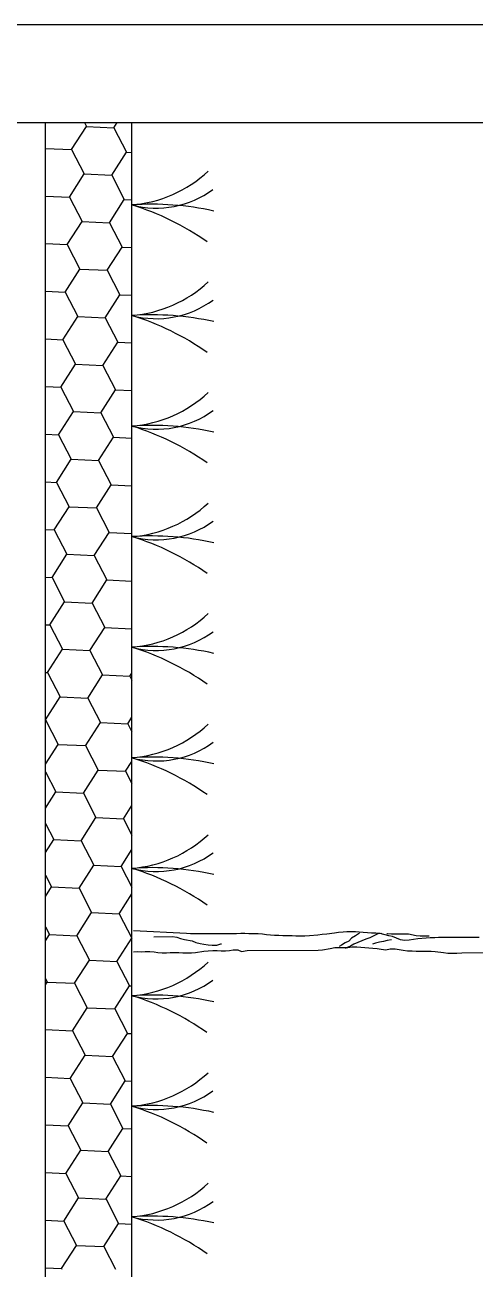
# Model space of a CAD drawing. Header units: feet. Extents: x 50754 to 76410, y 49660 to 67674.
# Drawn here: x 70056.3 to 70100.8, y 55198.9 to 55321.6 of the extents above; entities that cross this region are included whole.
import ezdxf

# ---------------------------------------------------------------- set-up
doc = ezdxf.new("R2010")
doc.units = ezdxf.units.FT
doc.linetypes.add('Amconstr', pattern=[9999, 9999, 0])
for name, color, linetype in [('1_BUSH', 3, 'Continuous'), ('1_DIM', 1, 'Continuous'), ('1_HATCH', 8, 'Continuous'), ('1_LINE', 4, 'Continuous'), ('1_tree', 3, 'Continuous'), ('CKS_PROPERTY LINE', 5, 'Continuous'), ('MS GATE', 1, 'Continuous')]:
    doc.layers.add(name, color=color, linetype=linetype)

# ---------------------------------------------------------------- blocks, each defined once
blk = doc.blocks.new('admin enlclave road')
at = {"layer": '1_BUSH', "color": 253}
for centre, radius, start, end in [((44843.1967, -5343.598), 0.2939, 282.4567, 320.7195), ((44843.2869, -5343.6655), 0.2212, 263.0526, 314.2177), ((44843.395, -5344.5281), 0.6571, 85.2316, 101.847), ((44843.1611, -5344.4929), 0.6159, 62.6608, 80.7433), ((44843.2317, -5343.8512), 0.2939, 282.4567, 320.7195), ((44843.3218, -5343.9187), 0.2212, 263.0526, 314.2177), ((44843.43, -5344.7813), 0.6571, 85.2316, 101.847), ((44843.196, -5344.7461), 0.6159, 62.6608, 80.7433), ((44843.2666, -5344.1044), 0.2939, 282.4567, 320.7195), ((44843.3567, -5344.1718), 0.2212, 263.0526, 314.2177), ((44843.4649, -5345.0345), 0.6571, 85.2316, 101.847), ((44843.2309, -5344.9992), 0.6159, 62.6608, 80.7433), ((44843.3014, -5344.3576), 0.2939, 282.4567, 320.7195), ((44843.3915, -5344.425), 0.2212, 263.0526, 314.2177), ((44843.4997, -5345.2877), 0.6571, 85.2316, 101.847), ((44843.2657, -5345.2524), 0.6159, 62.6608, 80.7433), ((44843.3362, -5344.6107), 0.2939, 282.4567, 320.7195), ((44843.4263, -5344.6782), 0.2212, 263.0526, 314.2177), ((44843.5345, -5345.5408), 0.6571, 85.2316, 101.847), ((44843.3005, -5345.5056), 0.6159, 62.6608, 80.7433), ((44843.371, -5344.8639), 0.2939, 282.4567, 320.7195), ((44843.4611, -5344.9314), 0.2212, 263.0526, 314.2177), ((44843.5693, -5345.794), 0.6571, 85.2316, 101.847), ((44843.3353, -5345.7588), 0.6159, 62.6608, 80.7433), ((44843.4058, -5345.117), 0.2939, 282.4567, 320.7195), ((44843.4959, -5345.1845), 0.2212, 263.0526, 314.2177), ((44843.6041, -5346.0472), 0.6571, 85.2316, 101.847), ((44843.3701, -5346.0119), 0.6159, 62.6608, 80.7433), ((44843.4455, -5345.4088), 0.2939, 282.4567, 320.7195), ((44843.5356, -5345.4762), 0.2212, 263.0526, 314.2177), ((44843.6438, -5346.3389), 0.6571, 85.2316, 101.847), ((44843.4098, -5346.3036), 0.6159, 62.6608, 80.7433), ((44843.4804, -5345.6619), 0.2939, 282.4567, 320.7195), ((44843.5706, -5345.7294), 0.2212, 263.0526, 314.2177), ((44843.6787, -5346.592), 0.6571, 85.2316, 101.847), ((44843.4447, -5346.5568), 0.6159, 62.6608, 80.7433), ((44843.5153, -5345.9151), 0.2939, 282.4567, 320.7195), ((44843.6055, -5345.9826), 0.2212, 263.0526, 314.2177), ((44843.7136, -5346.8452), 0.6571, 85.2316, 101.847), ((44843.4797, -5346.81), 0.6159, 62.6608, 80.7433)]:
    blk.add_arc(centre, radius, start, end, dxfattribs=at)
at = {"layer": '1_DIM', "color": 253}
blk.add_lwpolyline([(44841.2948, -5343.963), (44859.7722, -5341.4234)], dxfattribs=at)
at = {"layer": '1_HATCH', "color": 253, "linetype": 'Continuous'}
for p, q in [((44843.1256, -5343.7114), (44843.1314, -5343.7196)), ((44843.1256, -5343.7114), (44843.1314, -5343.7196)), ((44843.1946, -5343.7138), (44843.2005, -5343.7011)), ((44843.1946, -5343.7138), (44843.2005, -5343.7011)), ((44843.1047, -5343.7772), (44843.1314, -5343.7196)), ((44843.1047, -5343.7772), (44843.1314, -5343.7196)), ((44843.1314, -5343.7196), (44843.1946, -5343.7138)), ((44843.1314, -5343.7196), (44843.1946, -5343.7138)), ((44843.1946, -5343.7138), (44843.2312, -5343.7657)), ((44843.1946, -5343.7138), (44843.2312, -5343.7657)), ((44843.2046, -5343.8234), (44843.2312, -5343.7657)), ((44843.2046, -5343.8234), (44843.2312, -5343.7657)), ((44843.2312, -5343.7657), (44843.2438, -5343.7646)), ((44843.2312, -5343.7657), (44843.2438, -5343.7646)), ((44843.0445, -5343.7827), (44843.1047, -5343.7772)), ((44843.0445, -5343.7827), (44843.1047, -5343.7772)), ((44843.1047, -5343.7772), (44843.1414, -5343.8291)), ((44843.1047, -5343.7772), (44843.1414, -5343.8291)), ((44843.1413, -5343.8291), (44843.2046, -5343.8234)), ((44843.1413, -5343.8291), (44843.2046, -5343.8234)), ((44843.2046, -5343.8234), (44843.2412, -5343.8752)), ((44843.2046, -5343.8234), (44843.2412, -5343.8752)), ((44843.1147, -5343.8868), (44843.1413, -5343.8291)), ((44843.1147, -5343.8868), (44843.1413, -5343.8291)), ((44843.2146, -5343.9329), (44843.2412, -5343.8753)), ((44843.2146, -5343.9329), (44843.2412, -5343.8753)), ((44843.2412, -5343.8752), (44843.2588, -5343.8736)), ((44843.2412, -5343.8752), (44843.2588, -5343.8736)), ((44843.0594, -5343.8918), (44843.1147, -5343.8868)), ((44843.0594, -5343.8918), (44843.1147, -5343.8868)), ((44843.1147, -5343.8868), (44843.1513, -5343.9387)), ((44843.1147, -5343.8868), (44843.1513, -5343.9387)), ((44843.1247, -5343.9963), (44843.1513, -5343.9387)), ((44843.1247, -5343.9963), (44843.1513, -5343.9387)), ((44843.1513, -5343.9386), (44843.2146, -5343.9329)), ((44843.1513, -5343.9386), (44843.2146, -5343.9329)), ((44843.2146, -5343.9329), (44843.2512, -5343.9848)), ((44843.2146, -5343.9329), (44843.2512, -5343.9848)), ((44843.0744, -5344.0009), (44843.1247, -5343.9963)), ((44843.0744, -5344.0009), (44843.1247, -5343.9963)), ((44843.1247, -5343.9963), (44843.1613, -5344.0482)), ((44843.1247, -5343.9963), (44843.1613, -5344.0482)), ((44843.2245, -5344.0424), (44843.2512, -5343.9848)), ((44843.2245, -5344.0424), (44843.2512, -5343.9848)), ((44843.2512, -5343.9848), (44843.2738, -5343.9827)), ((44843.2512, -5343.9848), (44843.2738, -5343.9827)), ((44843.1347, -5344.1058), (44843.1613, -5344.0482)), ((44843.1347, -5344.1058), (44843.1613, -5344.0482)), ((44843.1613, -5344.0482), (44843.2245, -5344.0424)), ((44843.1613, -5344.0482), (44843.2245, -5344.0424)), ((44843.2245, -5344.0424), (44843.2611, -5344.0943)), ((44843.2245, -5344.0424), (44843.2611, -5344.0943)), ((44843.0894, -5344.1099), (44843.1347, -5344.1058)), ((44843.0894, -5344.1099), (44843.1347, -5344.1058)), ((44843.1347, -5344.1058), (44843.1713, -5344.1577)), ((44843.1347, -5344.1058), (44843.1713, -5344.1577)), ((44843.2345, -5344.152), (44843.2611, -5344.0943)), ((44843.2345, -5344.152), (44843.2611, -5344.0943)), ((44843.2611, -5344.0943), (44843.2888, -5344.0918)), ((44843.2611, -5344.0943), (44843.2888, -5344.0918)), ((44843.1446, -5344.2154), (44843.1713, -5344.1577)), ((44843.1446, -5344.2154), (44843.1713, -5344.1577)), ((44843.1713, -5344.1577), (44843.2345, -5344.152)), ((44843.1713, -5344.1577), (44843.2345, -5344.152)), ((44843.2345, -5344.152), (44843.2711, -5344.2038)), ((44843.2345, -5344.152), (44843.2711, -5344.2038)), ((44843.2711, -5344.2038), (44843.3038, -5344.2009)), ((44843.2711, -5344.2038), (44843.3038, -5344.2009)), ((44843.1044, -5344.219), (44843.1446, -5344.2154)), ((44843.1044, -5344.219), (44843.1446, -5344.2154)), ((44843.1446, -5344.2154), (44843.1812, -5344.2672)), ((44843.1446, -5344.2154), (44843.1812, -5344.2672)), ((44843.2445, -5344.2615), (44843.2711, -5344.2038)), ((44843.2445, -5344.2615), (44843.2711, -5344.2038)), ((44843.1546, -5344.3249), (44843.1812, -5344.2673)), ((44843.1546, -5344.3249), (44843.1812, -5344.2673)), ((44843.1812, -5344.2672), (44843.2445, -5344.2615)), ((44843.1812, -5344.2672), (44843.2445, -5344.2615)), ((44843.2445, -5344.2615), (44843.2811, -5344.3134)), ((44843.2445, -5344.2615), (44843.2811, -5344.3134)), ((44843.2544, -5344.371), (44843.2811, -5344.3134)), ((44843.2544, -5344.371), (44843.2811, -5344.3134)), ((44843.2811, -5344.3134), (44843.3188, -5344.3099)), ((44843.2811, -5344.3134), (44843.3188, -5344.3099)), ((44843.1194, -5344.3281), (44843.1546, -5344.3249)), ((44843.1194, -5344.3281), (44843.1546, -5344.3249)), ((44843.1546, -5344.3249), (44843.1912, -5344.3768)), ((44843.1546, -5344.3249), (44843.1912, -5344.3768)), ((44843.1912, -5344.3768), (44843.2544, -5344.371)), ((44843.1912, -5344.3768), (44843.2544, -5344.371)), ((44843.2545, -5344.371), (44843.2911, -5344.4229)), ((44843.2545, -5344.371), (44843.2911, -5344.4229)), ((44843.1646, -5344.4344), (44843.1912, -5344.3768)), ((44843.1646, -5344.4344), (44843.1912, -5344.3768)), ((44843.2644, -5344.4806), (44843.2911, -5344.4229)), ((44843.2644, -5344.4806), (44843.2911, -5344.4229)), ((44843.2911, -5344.4229), (44843.3338, -5344.419)), ((44843.2911, -5344.4229), (44843.3338, -5344.419)), ((44843.1344, -5344.4372), (44843.1646, -5344.4344)), ((44843.1344, -5344.4372), (44843.1646, -5344.4344)), ((44843.1646, -5344.4344), (44843.2012, -5344.4863)), ((44843.1646, -5344.4344), (44843.2012, -5344.4863)), ((44843.1745, -5344.544), (44843.2012, -5344.4863)), ((44843.1745, -5344.544), (44843.2012, -5344.4863)), ((44843.2012, -5344.4863), (44843.2644, -5344.4806)), ((44843.2012, -5344.4863), (44843.2644, -5344.4806)), ((44843.2644, -5344.4806), (44843.301, -5344.5324)), ((44843.2644, -5344.4806), (44843.301, -5344.5324)), ((44843.1494, -5344.5462), (44843.1745, -5344.544)), ((44843.1494, -5344.5462), (44843.1745, -5344.544)), ((44843.1746, -5344.544), (44843.2112, -5344.5958)), ((44843.1746, -5344.544), (44843.2112, -5344.5958)), ((44843.2744, -5344.5901), (44843.301, -5344.5324)), ((44843.2744, -5344.5901), (44843.301, -5344.5324)), ((44843.301, -5344.5324), (44843.3488, -5344.5281)), ((44843.301, -5344.5324), (44843.3488, -5344.5281)), ((44843.1845, -5344.6535), (44843.2112, -5344.5958)), ((44843.1845, -5344.6535), (44843.2112, -5344.5958)), ((44843.2112, -5344.5958), (44843.2744, -5344.5901)), ((44843.2112, -5344.5958), (44843.2744, -5344.5901)), ((44843.2744, -5344.5901), (44843.311, -5344.642)), ((44843.2744, -5344.5901), (44843.311, -5344.642)), ((44843.1644, -5344.6553), (44843.1845, -5344.6535)), ((44843.1644, -5344.6553), (44843.1845, -5344.6535)), ((44843.1845, -5344.6535), (44843.2211, -5344.7054)), ((44843.1845, -5344.6535), (44843.2211, -5344.7054)), ((44843.2844, -5344.6996), (44843.311, -5344.642)), ((44843.2844, -5344.6996), (44843.311, -5344.642)), ((44843.311, -5344.642), (44843.3638, -5344.6372)), ((44843.311, -5344.642), (44843.3638, -5344.6372)), ((44843.1945, -5344.763), (44843.2211, -5344.7054)), ((44843.1945, -5344.763), (44843.2211, -5344.7054)), ((44843.2211, -5344.7054), (44843.2844, -5344.6996)), ((44843.2211, -5344.7054), (44843.2844, -5344.6996)), ((44843.2844, -5344.6996), (44843.321, -5344.7515)), ((44843.2844, -5344.6996), (44843.321, -5344.7515)), ((44843.321, -5344.7515), (44843.3788, -5344.7462)), ((44843.321, -5344.7515), (44843.3788, -5344.7462)), ((44843.1794, -5344.7644), (44843.1945, -5344.763)), ((44843.1794, -5344.7644), (44843.1945, -5344.763)), ((44843.1945, -5344.763), (44843.2311, -5344.8149)), ((44843.1945, -5344.763), (44843.2311, -5344.8149)), ((44843.2943, -5344.8092), (44843.321, -5344.7515)), ((44843.2943, -5344.8092), (44843.321, -5344.7515)), ((44843.2045, -5344.8726), (44843.2311, -5344.8149)), ((44843.2045, -5344.8726), (44843.2311, -5344.8149)), ((44843.2311, -5344.8149), (44843.2943, -5344.8091)), ((44843.2311, -5344.8149), (44843.2943, -5344.8091)), ((44843.2943, -5344.8092), (44843.3309, -5344.861)), ((44843.2943, -5344.8092), (44843.3309, -5344.861)), ((44843.3043, -5344.9187), (44843.3309, -5344.861)), ((44843.3043, -5344.9187), (44843.3309, -5344.861)), ((44843.3309, -5344.861), (44843.3938, -5344.8553)), ((44843.3309, -5344.861), (44843.3938, -5344.8553)), ((44843.1944, -5344.8735), (44843.2045, -5344.8725)), ((44843.1944, -5344.8735), (44843.2045, -5344.8725)), ((44843.2045, -5344.8726), (44843.2411, -5344.9244)), ((44843.2045, -5344.8726), (44843.2411, -5344.9244)), ((44843.2411, -5344.9244), (44843.3043, -5344.9187)), ((44843.2411, -5344.9244), (44843.3043, -5344.9187)), ((44843.3043, -5344.9187), (44843.3409, -5344.9706)), ((44843.3043, -5344.9187), (44843.3409, -5344.9706)), ((44843.2144, -5344.9821), (44843.2411, -5344.9244)), ((44843.2144, -5344.9821), (44843.2411, -5344.9244)), ((44843.3143, -5345.0282), (44843.3409, -5344.9706)), ((44843.3143, -5345.0282), (44843.3409, -5344.9706)), ((44843.3409, -5344.9706), (44843.4042, -5344.9648)), ((44843.3409, -5344.9706), (44843.4042, -5344.9648)), ((44843.4042, -5344.9648), (44843.4077, -5344.9571)), ((44843.4042, -5344.9648), (44843.4077, -5344.9571)), ((44843.4042, -5344.9648), (44843.4099, -5344.973)), ((44843.4042, -5344.9648), (44843.4099, -5344.973)), ((44843.2094, -5344.9825), (44843.2144, -5344.9821)), ((44843.2094, -5344.9825), (44843.2144, -5344.9821)), ((44843.2144, -5344.9821), (44843.2511, -5345.034)), ((44843.2144, -5344.9821), (44843.2511, -5345.034)), ((44843.2244, -5345.0916), (44843.251, -5345.034)), ((44843.2244, -5345.0916), (44843.251, -5345.034)), ((44843.251, -5345.034), (44843.3143, -5345.0282)), ((44843.251, -5345.034), (44843.3143, -5345.0282)), ((44843.3143, -5345.0282), (44843.3509, -5345.0801)), ((44843.3143, -5345.0282), (44843.3509, -5345.0801)), ((44843.4141, -5345.0743), (44843.4216, -5345.0581)), ((44843.4141, -5345.0743), (44843.4216, -5345.0581)), ((44843.2244, -5345.0916), (44843.261, -5345.1435)), ((44843.2244, -5345.0916), (44843.2244, -5345.0916)), ((44843.2244, -5345.0916), (44843.261, -5345.1435)), ((44843.2244, -5345.0916), (44843.2244, -5345.0916)), ((44843.3243, -5345.1378), (44843.3509, -5345.0801)), ((44843.3243, -5345.1378), (44843.3509, -5345.0801)), ((44843.3509, -5345.0801), (44843.4141, -5345.0743)), ((44843.3509, -5345.0801), (44843.4141, -5345.0743)), ((44843.4141, -5345.0743), (44843.4262, -5345.0915)), ((44843.4141, -5345.0743), (44843.4262, -5345.0915)), ((44843.2383, -5345.1928), (44843.261, -5345.1435)), ((44843.2383, -5345.1928), (44843.261, -5345.1435)), ((44843.261, -5345.1435), (44843.3243, -5345.1377)), ((44843.261, -5345.1435), (44843.3243, -5345.1377)), ((44843.3243, -5345.1377), (44843.3609, -5345.1896)), ((44843.3243, -5345.1377), (44843.3609, -5345.1896)), ((44843.4241, -5345.1839), (44843.4355, -5345.1592)), ((44843.4241, -5345.1839), (44843.4355, -5345.1592)), ((44843.3342, -5345.2473), (44843.3609, -5345.1896)), ((44843.3342, -5345.2473), (44843.3609, -5345.1896)), ((44843.3609, -5345.1896), (44843.4241, -5345.1839)), ((44843.3609, -5345.1896), (44843.4241, -5345.1839)), ((44843.4241, -5345.1839), (44843.4425, -5345.2099)), ((44843.4241, -5345.1839), (44843.4425, -5345.2099)), ((44843.2406, -5345.21), (44843.271, -5345.253)), ((44843.2406, -5345.21), (44843.271, -5345.253)), ((44843.2521, -5345.2938), (44843.271, -5345.253)), ((44843.2521, -5345.2938), (44843.271, -5345.253)), ((44843.271, -5345.253), (44843.3342, -5345.2473)), ((44843.271, -5345.253), (44843.3342, -5345.2473)), ((44843.3342, -5345.2473), (44843.3708, -5345.2992)), ((44843.3342, -5345.2473), (44843.3708, -5345.2992)), ((44843.4341, -5345.2934), (44843.4494, -5345.2602)), ((44843.4341, -5345.2934), (44843.4494, -5345.2602)), ((44843.3708, -5345.2992), (44843.4341, -5345.2934)), ((44843.3708, -5345.2992), (44843.4341, -5345.2934)), ((44843.4341, -5345.2934), (44843.4588, -5345.3284)), ((44843.4341, -5345.2934), (44843.4588, -5345.3284)), ((44843.3442, -5345.3568), (44843.3708, -5345.2992)), ((44843.3442, -5345.3568), (44843.3708, -5345.2992)), ((44843.2569, -5345.3285), (44843.281, -5345.3626)), ((44843.2569, -5345.3285), (44843.281, -5345.3626)), ((44843.266, -5345.3949), (44843.281, -5345.3626)), ((44843.266, -5345.3949), (44843.281, -5345.3626)), ((44843.281, -5345.3626), (44843.3442, -5345.3568)), ((44843.281, -5345.3626), (44843.3442, -5345.3568)), ((44843.3442, -5345.3568), (44843.3808, -5345.4087)), ((44843.3442, -5345.3568), (44843.3808, -5345.4087)), ((44843.444, -5345.4029), (44843.4633, -5345.3613)), ((44843.444, -5345.4029), (44843.4633, -5345.3613)), ((44843.3542, -5345.4663), (44843.3808, -5345.4087)), ((44843.3542, -5345.4663), (44843.3808, -5345.4087)), ((44843.3808, -5345.4087), (44843.444, -5345.4029)), ((44843.3808, -5345.4087), (44843.444, -5345.4029)), ((44843.444, -5345.4029), (44843.4751, -5345.4469)), ((44843.444, -5345.4029), (44843.4751, -5345.4469)), ((44843.2732, -5345.4469), (44843.2909, -5345.4721)), ((44843.2732, -5345.4469), (44843.2909, -5345.4721)), ((44843.2909, -5345.4721), (44843.3542, -5345.4663)), ((44843.2909, -5345.4721), (44843.3542, -5345.4663)), ((44843.3542, -5345.4663), (44843.3908, -5345.5182)), ((44843.3542, -5345.4663), (44843.3908, -5345.5182)), ((44843.454, -5345.5125), (44843.4772, -5345.4623)), ((44843.454, -5345.5125), (44843.4772, -5345.4623)), ((44843.2799, -5345.4959), (44843.2909, -5345.4721)), ((44843.2799, -5345.4959), (44843.2909, -5345.4721)), ((44843.3641, -5345.5759), (44843.3908, -5345.5182)), ((44843.3641, -5345.5759), (44843.3908, -5345.5182)), ((44843.3908, -5345.5182), (44843.454, -5345.5125)), ((44843.3908, -5345.5182), (44843.454, -5345.5125)), ((44843.454, -5345.5125), (44843.4906, -5345.5644)), ((44843.454, -5345.5125), (44843.4906, -5345.5644)), ((44843.2895, -5345.5654), (44843.3009, -5345.5816)), ((44843.2895, -5345.5654), (44843.3009, -5345.5816)), ((44843.2938, -5345.597), (44843.3009, -5345.5816)), ((44843.2938, -5345.597), (44843.3009, -5345.5816)), ((44843.3009, -5345.5816), (44843.3641, -5345.5759)), ((44843.3009, -5345.5816), (44843.3641, -5345.5759)), ((44843.3642, -5345.5759), (44843.4008, -5345.6278)), ((44843.3642, -5345.5759), (44843.4008, -5345.6278)), ((44843.464, -5345.622), (44843.4906, -5345.5644)), ((44843.464, -5345.622), (44843.4906, -5345.5644)), ((44843.4906, -5345.5644), (44843.4912, -5345.5643)), ((44843.4906, -5345.5644), (44843.4912, -5345.5643)), ((44843.3741, -5345.6854), (44843.4007, -5345.6278)), ((44843.3741, -5345.6854), (44843.4007, -5345.6278)), ((44843.4007, -5345.6278), (44843.464, -5345.622)), ((44843.4007, -5345.6278), (44843.464, -5345.622)), ((44843.464, -5345.622), (44843.5006, -5345.6739)), ((44843.464, -5345.622), (44843.5006, -5345.6739)), ((44843.3058, -5345.6839), (44843.3109, -5345.6912)), ((44843.3058, -5345.6839), (44843.3109, -5345.6912)), ((44843.3077, -5345.698), (44843.3109, -5345.6912)), ((44843.3077, -5345.698), (44843.3109, -5345.6912)), ((44843.3109, -5345.6912), (44843.3741, -5345.6854)), ((44843.3109, -5345.6912), (44843.3741, -5345.6854)), ((44843.3741, -5345.6854), (44843.4107, -5345.7373)), ((44843.3741, -5345.6854), (44843.4107, -5345.7373)), ((44843.474, -5345.7315), (44843.5006, -5345.6739)), ((44843.474, -5345.7315), (44843.5006, -5345.6739)), ((44843.5006, -5345.6739), (44843.5062, -5345.6734)), ((44843.5006, -5345.6739), (44843.5062, -5345.6734)), ((44843.3841, -5345.7949), (44843.4107, -5345.7373)), ((44843.3841, -5345.7949), (44843.4107, -5345.7373)), ((44843.4107, -5345.7373), (44843.474, -5345.7315)), ((44843.4107, -5345.7373), (44843.474, -5345.7315)), ((44843.474, -5345.7315), (44843.5106, -5345.7834)), ((44843.474, -5345.7315), (44843.5106, -5345.7834)), ((44843.4839, -5345.8411), (44843.5106, -5345.7834)), ((44843.4839, -5345.8411), (44843.5106, -5345.7834)), ((44843.5106, -5345.7834), (44843.5212, -5345.7825)), ((44843.5106, -5345.7834), (44843.5212, -5345.7825)), ((44843.3218, -5345.8006), (44843.3841, -5345.7949)), ((44843.3218, -5345.8006), (44843.3841, -5345.7949)), ((44843.3841, -5345.7949), (44843.4207, -5345.8468)), ((44843.3841, -5345.7949), (44843.4207, -5345.8468)), ((44843.4207, -5345.8468), (44843.4839, -5345.8411)), ((44843.4207, -5345.8468), (44843.4839, -5345.8411)), ((44843.4839, -5345.8411), (44843.5205, -5345.893)), ((44843.4839, -5345.8411), (44843.5205, -5345.893)), ((44843.3941, -5345.9045), (44843.4207, -5345.8468)), ((44843.3941, -5345.9045), (44843.4207, -5345.8468)), ((44843.4939, -5345.9506), (44843.5205, -5345.893)), ((44843.4939, -5345.9506), (44843.5205, -5345.893)), ((44843.5205, -5345.893), (44843.5362, -5345.8915)), ((44843.5205, -5345.893), (44843.5362, -5345.8915)), ((44843.3368, -5345.9097), (44843.3941, -5345.9045)), ((44843.3368, -5345.9097), (44843.3941, -5345.9045)), ((44843.3941, -5345.9045), (44843.4307, -5345.9564)), ((44843.3941, -5345.9045), (44843.4307, -5345.9564)), ((44843.4307, -5345.9564), (44843.4939, -5345.9506)), ((44843.4307, -5345.9564), (44843.4939, -5345.9506)), ((44843.4939, -5345.9506), (44843.5305, -5346.0025)), ((44843.4939, -5345.9506), (44843.5305, -5346.0025)), ((44843.404, -5346.014), (44843.4307, -5345.9564)), ((44843.404, -5346.014), (44843.4307, -5345.9564)), ((44843.5039, -5346.0601), (44843.5305, -5346.0025)), ((44843.5039, -5346.0601), (44843.5305, -5346.0025)), ((44843.5305, -5346.0025), (44843.5512, -5346.0006)), ((44843.5305, -5346.0025), (44843.5512, -5346.0006)), ((44843.3518, -5346.0188), (44843.404, -5346.014)), ((44843.3518, -5346.0188), (44843.404, -5346.014)), ((44843.404, -5346.014), (44843.4406, -5346.0659)), ((44843.404, -5346.014), (44843.4406, -5346.0659)), ((44843.414, -5346.1235), (44843.4406, -5346.0659)), ((44843.414, -5346.1235), (44843.4406, -5346.0659)), ((44843.4406, -5346.0659), (44843.5039, -5346.0601)), ((44843.4406, -5346.0659), (44843.5039, -5346.0601)), ((44843.5039, -5346.0601), (44843.5405, -5346.112)), ((44843.5039, -5346.0601), (44843.5405, -5346.112)), ((44843.3668, -5346.1278), (44843.414, -5346.1235)), ((44843.3668, -5346.1278), (44843.414, -5346.1235)), ((44843.414, -5346.1235), (44843.4506, -5346.1754)), ((44843.414, -5346.1235), (44843.4506, -5346.1754)), ((44843.5138, -5346.1697), (44843.5405, -5346.112)), ((44843.5138, -5346.1697), (44843.5405, -5346.112)), ((44843.5405, -5346.112), (44843.5662, -5346.1097)), ((44843.5405, -5346.112), (44843.5662, -5346.1097)), ((44843.424, -5346.2331), (44843.4506, -5346.1754)), ((44843.424, -5346.2331), (44843.4506, -5346.1754)), ((44843.4506, -5346.1754), (44843.5138, -5346.1697)), ((44843.4506, -5346.1754), (44843.5138, -5346.1697)), ((44843.5139, -5346.1697), (44843.5505, -5346.2216)), ((44843.5139, -5346.1697), (44843.5505, -5346.2216)), ((44843.3818, -5346.2369), (44843.424, -5346.2331)), ((44843.3818, -5346.2369), (44843.424, -5346.2331)), ((44843.424, -5346.2331), (44843.4606, -5346.285)), ((44843.424, -5346.2331), (44843.4606, -5346.285)), ((44843.5238, -5346.2792), (44843.5505, -5346.2216)), ((44843.5238, -5346.2792), (44843.5505, -5346.2216)), ((44843.5505, -5346.2216), (44843.5811, -5346.2188)), ((44843.5505, -5346.2216), (44843.5811, -5346.2188)), ((44843.4339, -5346.3426), (44843.4606, -5346.285)), ((44843.4339, -5346.3426), (44843.4606, -5346.285)), ((44843.4606, -5346.285), (44843.5238, -5346.2792)), ((44843.4606, -5346.285), (44843.5238, -5346.2792)), ((44843.5238, -5346.2792), (44843.5575, -5346.327)), ((44843.5238, -5346.2792), (44843.5575, -5346.327)), ((44843.3968, -5346.346), (44843.4339, -5346.3426)), ((44843.3968, -5346.346), (44843.4339, -5346.3426)), ((44843.434, -5346.3426), (44843.4348, -5346.3438)), ((44843.434, -5346.3426), (44843.4348, -5346.3438))]:
    blk.add_line(p, q, dxfattribs=at)
at = {"layer": '1_LINE', "color": 253}
for p, q in [((44844.2207, -5350.8717), (44843.2345, -5343.6964)), ((44844.0225, -5350.899), (44843.0363, -5343.7236))]:
    blk.add_line(p, q, dxfattribs=at)
at = {"layer": '1_tree', "color": 253}
for points in [[(44844.2867, -5345.4529), (44844.1934, -5345.4658), (44844.1846, -5345.4678), (44844.1741, -5345.4693), (44844.1653, -5345.4714), (44844.1461, -5345.4757), (44844.1271, -5345.4816), (44844.1165, -5345.4831), (44844.1067, -5345.4836), (44844.0877, -5345.478), (44844.0786, -5345.4776), (44844.0584, -5345.4754), (44844.0486, -5345.4759), (44844.0381, -5345.4774), (44844.029, -5345.4778), (44844.0192, -5345.4784), (44844.0011, -5345.4792), (44843.9817, -5345.4819), (44843.9729, -5345.4839), (44843.9624, -5345.4862), (44843.9537, -5345.4891), (44843.9361, -5345.4931), (44843.9257, -5345.4954), (44843.9162, -5345.4984), (44843.897, -5345.5027), (44843.8865, -5345.505), (44843.8663, -5345.5078), (44843.8572, -5345.5082), (44843.8362, -5345.5111), (44843.8271, -5345.5115), (44843.8166, -5345.513), (44843.7985, -5345.5138), (44843.7886, -5345.5136), (44843.7787, -5345.5141), (44843.7576, -5345.517), (44843.7486, -5345.5174), (44843.7389, -5345.5188), (44843.7293, -5345.5209), (44843.6239, -5345.5355), (44843.6148, -5345.536), (44843.4928, -5345.547)], [(44843.4991, -5345.5949), (44843.5079, -5345.5929), (44843.5169, -5345.5925), (44843.5257, -5345.5904), (44843.5362, -5345.589), (44843.5461, -5345.5884), (44843.5552, -5345.5888), (44843.5651, -5345.5883), (44843.5748, -5345.5869), (44843.5836, -5345.5849), (44843.6031, -5345.5822), (44843.6121, -5345.5818), (44843.6324, -5345.579), (44843.6412, -5345.5769), (44843.6602, -5345.571), (44843.6698, -5345.5688), (44843.6802, -5345.5666), (44843.69, -5345.5652), (44843.6998, -5345.5647), (44843.7095, -5345.5633), (44843.7183, -5345.5613), (44843.727, -5345.5584), (44843.7376, -5345.557), (44843.7462, -5345.5599), (44843.7589, -5345.5557), (44843.9218, -5345.5331), (44843.9314, -5345.531), (44843.9488, -5345.5253), (44843.959, -5345.5214), (44843.989, -5345.5172), (44843.9985, -5345.5143), (44844.0091, -5345.5128), (44844.0181, -5345.5124), (44844.028, -5345.5118), (44844.046, -5345.511), (44844.0559, -5345.5105), (44844.0658, -5345.5107), (44844.0766, -5345.5109), (44844.086, -5345.5071), (44844.0973, -5345.5055), (44844.1073, -5345.5058), (44844.1164, -5345.5062), (44844.1264, -5345.5065), (44844.1369, -5345.505), (44844.1467, -5345.5045), (44844.1808, -5345.4998), (44844.1898, -5345.4994), (44844.2095, -5345.4983), (44844.2195, -5345.4986), (44844.2405, -5345.4956), (44844.2518, -5345.4933), (44844.3231, -5345.4834)], [(44844.1711, -5345.4656), (44844.1508, -5345.4684), (44844.1418, -5345.4688), (44844.1235, -5345.468), (44844.0846, -5345.4734), (44844.0756, -5345.4739), (44844.074, -5345.4741)], [(44844.0113, -5345.4811), (44844.0024, -5345.4881), (44843.9942, -5345.495), (44843.9886, -5345.5024), (44843.9811, -5345.5076), (44843.9737, -5345.5136), (44843.9684, -5345.5176)], [(44844.0625, -5345.4748), (44844.0529, -5345.477), (44844.0445, -5345.4823), (44844.0363, -5345.4884), (44844.027, -5345.493), (44844.0185, -5345.4974), (44844.0018, -5345.508), (44843.9943, -5345.5132), (44843.9859, -5345.5185), (44843.9837, -5345.5204)], [(44844.0864, -5345.4864), (44844.0768, -5345.4886), (44844.0682, -5345.4922), (44844.0595, -5345.4951), (44844.0509, -5345.4987), (44844.044, -5345.5022)], [(44843.5405, -5345.5537), (44843.5834, -5345.5477), (44843.5933, -5345.5472), (44843.6026, -5345.5492), (44843.6119, -5345.5504), (44843.6302, -5345.5512), (44843.6388, -5345.5541), (44843.6488, -5345.5544), (44843.6579, -5345.5548), (44843.6679, -5345.5551), (44843.6769, -5345.5546), (44843.6875, -5345.5532), (44843.6967, -5345.5486), (44843.6984, -5345.5484)]]:
    blk.add_lwpolyline(points, dxfattribs=at)
at = {"layer": 'CKS_PROPERTY LINE', "color": 253}
blk.add_line((44902.0092, -5335.3904), (44591.253, -5378.1015), dxfattribs=at)

msp = doc.modelspace()

# ---------------------------------------------------------------- block references
at = {"layer": 'MS GATE', "linetype": 'Amconstr', "lineweight": 25, "xscale": 42.66674600251998, "yscale": 42.66674600251998, "zscale": 42.66674600251998, "rotation": 352.174150691152}
msp.add_blockref('admin enlclave road', (-1794383.54152, 541708.42207), dxfattribs=at)

doc.saveas('drawing.dxf')
